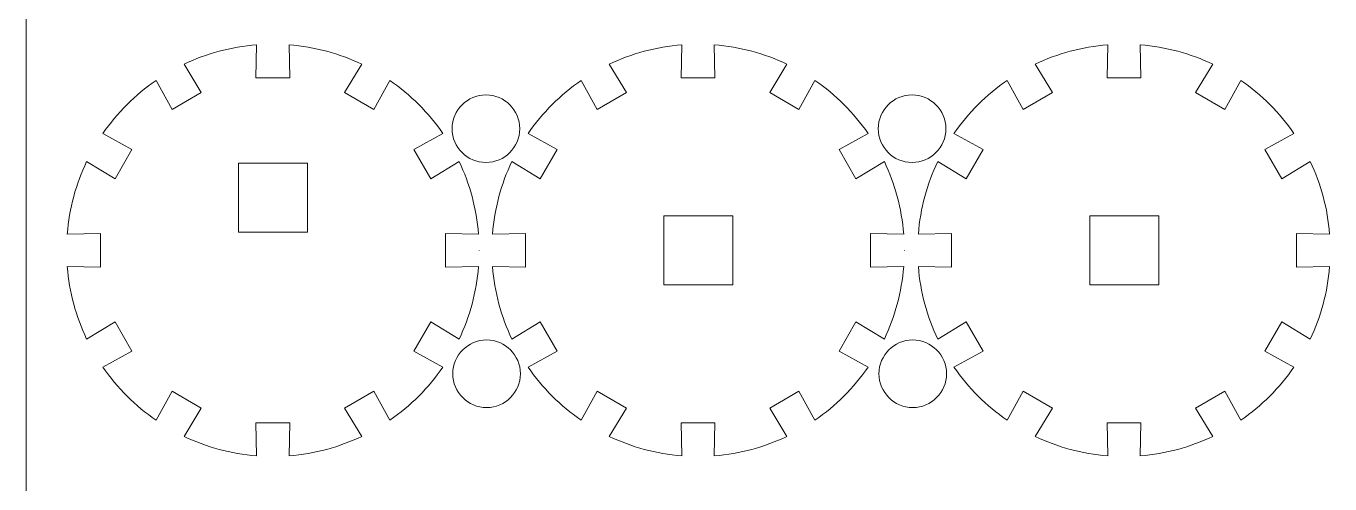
# Model space of a CAD drawing. Header units: centimetres. Extents: x -226 to -75, y 0 to 222.
# Drawn here: x -225.84 to -216.39, y 92.46 to 95.78 of the extents above; entities that cross this region are included whole.
import ezdxf

# ---------------------------------------------------------------- set-up
doc = ezdxf.new("R2010")
doc.units = ezdxf.units.CM
doc.header["$MEASUREMENT"] = 0
doc.layers.add('layer 1', color=7, linetype='Continuous')

msp = doc.modelspace()

# ---------------------------------------------------------------- linework, layer by layer
at = {"layer": 'layer 1', "color": 250, "lineweight": 20}
msp.add_lwpolyline([(-225.83724, 72.24642), (-175.83724, 72.24642), (-175.83724, 102.24642), (-225.83724, 102.24642), (-225.83724, 72.24642)], close=True, dxfattribs=at)
at = {"layer": 'layer 1', "color": 242, "lineweight": 9}
for points, knots in [([(-223.02781, 93.42148), (-223.02781, 93.42148), (-222.90529, 93.63364), (-222.90529, 93.63364), (-222.90529, 93.63364), (-222.90529, 93.63364), (-222.69941, 93.50904), (-222.69941, 93.50904), (-222.69941, 93.50904), (-222.62236, 93.67043), (-222.57375, 93.84785), (-222.55918, 94.03485), (-222.55918, 94.03485), (-222.55918, 94.03485), (-222.79914, 94.02995), (-222.79914, 94.02995), (-222.79914, 94.02995), (-222.79914, 94.02995), (-222.79914, 94.27495), (-222.79914, 94.27495), (-222.79914, 94.27495), (-222.79914, 94.27495), (-222.55918, 94.27001), (-222.55918, 94.27001), (-222.55918, 94.27001), (-222.57375, 94.45702), (-222.62232, 94.63443), (-222.69937, 94.79579), (-222.69937, 94.79579), (-222.69937, 94.79579), (-222.90532, 94.6713), (-222.90532, 94.6713), (-222.90532, 94.6713), (-222.90532, 94.6713), (-223.02784, 94.88342), (-223.02784, 94.88342), (-223.02784, 94.88342), (-223.02784, 94.88342), (-222.81727, 94.99928), (-222.81727, 94.99928), (-222.81727, 94.99928), (-222.92099, 95.14981), (-223.05151, 95.2803), (-223.20201, 95.38409), (-223.20201, 95.38409), (-223.20201, 95.38409), (-223.31797, 95.17351), (-223.31797, 95.17351), (-223.31797, 95.17351), (-223.31797, 95.17351), (-223.53013, 95.29603), (-223.53013, 95.29603), (-223.53013, 95.29603), (-223.53013, 95.29603), (-223.40549, 95.50199), (-223.40549, 95.50199), (-223.40549, 95.50199), (-223.56685, 95.579), (-223.7443, 95.62764), (-223.93127, 95.64225), (-223.93127, 95.64225), (-223.93127, 95.64225), (-223.92644, 95.40225), (-223.92644, 95.40225), (-223.92644, 95.40225), (-223.92644, 95.40225), (-224.17141, 95.40225), (-224.17141, 95.40225), (-224.17141, 95.40225), (-224.17141, 95.40225), (-224.1665, 95.64225), (-224.1665, 95.64225), (-224.1665, 95.64225), (-224.35351, 95.62764), (-224.53089, 95.57907), (-224.69228, 95.50199), (-224.69228, 95.50199), (-224.69228, 95.50199), (-224.56772, 95.2961), (-224.56772, 95.2961), (-224.56772, 95.2961), (-224.56772, 95.2961), (-224.77991, 95.17358), (-224.77991, 95.17358), (-224.77991, 95.17358), (-224.77991, 95.17358), (-224.89576, 95.38409), (-224.89576, 95.38409), (-224.89576, 95.38409), (-225.04629, 95.28037), (-225.17682, 95.14988), (-225.2805, 94.99935), (-225.2805, 94.99935), (-225.2805, 94.99935), (-225.07007, 94.88342), (-225.07007, 94.88342), (-225.07007, 94.88342), (-225.07007, 94.88342), (-225.19252, 94.6713), (-225.19252, 94.6713), (-225.19252, 94.6713), (-225.19252, 94.6713), (-225.39844, 94.79587), (-225.39844, 94.79587), (-225.39844, 94.79587), (-225.47552, 94.6345), (-225.52413, 94.45706), (-225.5387, 94.27009), (-225.5387, 94.27009), (-225.5387, 94.27009), (-225.29878, 94.27495), (-225.29878, 94.27495), (-225.29878, 94.27495), (-225.29878, 94.27495), (-225.29874, 94.02995), (-225.29874, 94.02995), (-225.29874, 94.02995), (-225.29874, 94.02995), (-225.5387, 94.03492), (-225.5387, 94.03492), (-225.5387, 94.03492), (-225.52413, 93.84792), (-225.47552, 93.6705), (-225.39844, 93.50911), (-225.39844, 93.50911), (-225.39844, 93.50911), (-225.19259, 93.63364), (-225.19259, 93.63364), (-225.19259, 93.63364), (-225.19259, 93.63364), (-225.07007, 93.42148), (-225.07007, 93.42148), (-225.07007, 93.42148), (-225.07007, 93.42148), (-225.28054, 93.30566), (-225.28054, 93.30566), (-225.28054, 93.30566), (-225.17686, 93.1551), (-225.04633, 93.02453), (-224.89576, 92.92085), (-224.89576, 92.92085), (-224.89576, 92.92085), (-224.77995, 93.13125), (-224.77995, 93.13125), (-224.77995, 93.13125), (-224.77995, 93.13125), (-224.56775, 93.00883), (-224.56775, 93.00883), (-224.56775, 93.00883), (-224.56775, 93.00883), (-224.69232, 92.80295), (-224.69232, 92.80295), (-224.69232, 92.80295), (-224.53092, 92.72591), (-224.35355, 92.67726), (-224.16654, 92.66272), (-224.16654, 92.66272), (-224.16654, 92.66272), (-224.17141, 92.90265), (-224.17141, 92.90265), (-224.17141, 92.90265), (-224.17141, 92.90265), (-223.92644, 92.90265), (-223.92644, 92.90265), (-223.92644, 92.90265), (-223.92644, 92.90265), (-223.93131, 92.66272), (-223.93131, 92.66272), (-223.93131, 92.66272), (-223.74437, 92.67726), (-223.56692, 92.72591), (-223.4056, 92.80295), (-223.4056, 92.80295), (-223.4056, 92.80295), (-223.53009, 93.00883), (-223.53009, 93.00883), (-223.53009, 93.00883), (-223.53009, 93.00883), (-223.31793, 93.13132), (-223.31793, 93.13132), (-223.31793, 93.13132), (-223.31793, 93.13132), (-223.20208, 92.92085), (-223.20208, 92.92085), (-223.20208, 92.92085), (-223.05158, 93.02453), (-222.92106, 93.1551), (-222.81734, 93.30559), (-222.81734, 93.30559), (-222.81734, 93.30559), (-223.02781, 93.42148), (-223.02781, 93.42148)], [0, 0, 0, 0, 0.0204082, 0.0204082, 0.0204082, 0.0204082, 0.0408163, 0.0408163, 0.0408163, 0.0408163, 0.0612245, 0.0612245, 0.0612245, 0.0612245, 0.0816327, 0.0816327, 0.0816327, 0.0816327, 0.1020408, 0.1020408, 0.1020408, 0.1020408, 0.122449, 0.122449, 0.122449, 0.122449, 0.1428571, 0.1428571, 0.1428571, 0.1428571, 0.1632653, 0.1632653, 0.1632653, 0.1632653, 0.1836735, 0.1836735, 0.1836735, 0.1836735, 0.2040816, 0.2040816, 0.2040816, 0.2040816, 0.2244898, 0.2244898, 0.2244898, 0.2244898, 0.244898, 0.244898, 0.244898, 0.244898, 0.2653061, 0.2653061, 0.2653061, 0.2653061, 0.2857143, 0.2857143, 0.2857143, 0.2857143, 0.3061224, 0.3061224, 0.3061224, 0.3061224, 0.3265306, 0.3265306, 0.3265306, 0.3265306, 0.3469388, 0.3469388, 0.3469388, 0.3469388, 0.3673469, 0.3673469, 0.3673469, 0.3673469, 0.3877551, 0.3877551, 0.3877551, 0.3877551, 0.4081633, 0.4081633, 0.4081633, 0.4081633, 0.4285714, 0.4285714, 0.4285714, 0.4285714, 0.4489796, 0.4489796, 0.4489796, 0.4489796, 0.4693878, 0.4693878, 0.4693878, 0.4693878, 0.4897959, 0.4897959, 0.4897959, 0.4897959, 0.5102041, 0.5102041, 0.5102041, 0.5102041, 0.5306122, 0.5306122, 0.5306122, 0.5306122, 0.5510204, 0.5510204, 0.5510204, 0.5510204, 0.5714286, 0.5714286, 0.5714286, 0.5714286, 0.5918367, 0.5918367, 0.5918367, 0.5918367, 0.6122449, 0.6122449, 0.6122449, 0.6122449, 0.6326531, 0.6326531, 0.6326531, 0.6326531, 0.6530612, 0.6530612, 0.6530612, 0.6530612, 0.6734694, 0.6734694, 0.6734694, 0.6734694, 0.6938776, 0.6938776, 0.6938776, 0.6938776, 0.7142857, 0.7142857, 0.7142857, 0.7142857, 0.7346939, 0.7346939, 0.7346939, 0.7346939, 0.755102, 0.755102, 0.755102, 0.755102, 0.7755102, 0.7755102, 0.7755102, 0.7755102, 0.7959184, 0.7959184, 0.7959184, 0.7959184, 0.8163265, 0.8163265, 0.8163265, 0.8163265, 0.8367347, 0.8367347, 0.8367347, 0.8367347, 0.8571429, 0.8571429, 0.8571429, 0.8571429, 0.877551, 0.877551, 0.877551, 0.877551, 0.8979592, 0.8979592, 0.8979592, 0.8979592, 0.9183673, 0.9183673, 0.9183673, 0.9183673, 0.9387755, 0.9387755, 0.9387755, 0.9387755, 0.9591837, 0.9591837, 0.9591837, 0.9591837, 1, 1, 1, 1]), ([(-219.94706, 93.42148), (-219.94706, 93.42148), (-219.82455, 93.63364), (-219.82455, 93.63364), (-219.82455, 93.63364), (-219.82455, 93.63364), (-219.61866, 93.50904), (-219.61866, 93.50904), (-219.61866, 93.50904), (-219.54162, 93.67043), (-219.493, 93.84785), (-219.47843, 94.03485), (-219.47843, 94.03485), (-219.47843, 94.03485), (-219.71839, 94.02995), (-219.71839, 94.02995), (-219.71839, 94.02995), (-219.71839, 94.02995), (-219.71839, 94.27495), (-219.71839, 94.27495), (-219.71839, 94.27495), (-219.71839, 94.27495), (-219.47843, 94.27001), (-219.47843, 94.27001), (-219.47843, 94.27001), (-219.493, 94.45702), (-219.54158, 94.63443), (-219.61863, 94.79579), (-219.61863, 94.79579), (-219.61863, 94.79579), (-219.82458, 94.6713), (-219.82458, 94.6713), (-219.82458, 94.6713), (-219.82458, 94.6713), (-219.9471, 94.88342), (-219.9471, 94.88342), (-219.9471, 94.88342), (-219.9471, 94.88342), (-219.73653, 94.99928), (-219.73653, 94.99928), (-219.73653, 94.99928), (-219.84024, 95.14981), (-219.97077, 95.2803), (-220.12127, 95.38409), (-220.12127, 95.38409), (-220.12127, 95.38409), (-220.23722, 95.17351), (-220.23722, 95.17351), (-220.23722, 95.17351), (-220.23722, 95.17351), (-220.44939, 95.29603), (-220.44939, 95.29603), (-220.44939, 95.29603), (-220.44939, 95.29603), (-220.32475, 95.50199), (-220.32475, 95.50199), (-220.32475, 95.50199), (-220.48611, 95.579), (-220.66356, 95.62764), (-220.85053, 95.64225), (-220.85053, 95.64225), (-220.85053, 95.64225), (-220.8457, 95.40225), (-220.8457, 95.40225), (-220.8457, 95.40225), (-220.8457, 95.40225), (-221.09066, 95.40225), (-221.09066, 95.40225), (-221.09066, 95.40225), (-221.09066, 95.40225), (-221.08576, 95.64225), (-221.08576, 95.64225), (-221.08576, 95.64225), (-221.27277, 95.62764), (-221.45015, 95.57907), (-221.61154, 95.50199), (-221.61154, 95.50199), (-221.61154, 95.50199), (-221.48698, 95.2961), (-221.48698, 95.2961), (-221.48698, 95.2961), (-221.48698, 95.2961), (-221.69917, 95.17358), (-221.69917, 95.17358), (-221.69917, 95.17358), (-221.69917, 95.17358), (-221.81502, 95.38409), (-221.81502, 95.38409), (-221.81502, 95.38409), (-221.96555, 95.28037), (-222.09608, 95.14988), (-222.19976, 94.99935), (-222.19976, 94.99935), (-222.19976, 94.99935), (-221.98933, 94.88342), (-221.98933, 94.88342), (-221.98933, 94.88342), (-221.98933, 94.88342), (-222.11178, 94.6713), (-222.11178, 94.6713), (-222.11178, 94.6713), (-222.11178, 94.6713), (-222.3177, 94.79587), (-222.3177, 94.79587), (-222.3177, 94.79587), (-222.39478, 94.6345), (-222.44339, 94.45706), (-222.45796, 94.27009), (-222.45796, 94.27009), (-222.45796, 94.27009), (-222.21804, 94.27495), (-222.21804, 94.27495), (-222.21804, 94.27495), (-222.21804, 94.27495), (-222.218, 94.02995), (-222.218, 94.02995), (-222.218, 94.02995), (-222.218, 94.02995), (-222.45796, 94.03492), (-222.45796, 94.03492), (-222.45796, 94.03492), (-222.44339, 93.84792), (-222.39478, 93.6705), (-222.3177, 93.50911), (-222.3177, 93.50911), (-222.3177, 93.50911), (-222.11185, 93.63364), (-222.11185, 93.63364), (-222.11185, 93.63364), (-222.11185, 93.63364), (-221.98933, 93.42148), (-221.98933, 93.42148), (-221.98933, 93.42148), (-221.98933, 93.42148), (-222.1998, 93.30566), (-222.1998, 93.30566), (-222.1998, 93.30566), (-222.09612, 93.1551), (-221.96559, 93.02453), (-221.81502, 92.92085), (-221.81502, 92.92085), (-221.81502, 92.92085), (-221.69921, 93.13125), (-221.69921, 93.13125), (-221.69921, 93.13125), (-221.69921, 93.13125), (-221.48701, 93.00883), (-221.48701, 93.00883), (-221.48701, 93.00883), (-221.48701, 93.00883), (-221.61158, 92.80295), (-221.61158, 92.80295), (-221.61158, 92.80295), (-221.45018, 92.72591), (-221.2728, 92.67726), (-221.0858, 92.66272), (-221.0858, 92.66272), (-221.0858, 92.66272), (-221.09066, 92.90265), (-221.09066, 92.90265), (-221.09066, 92.90265), (-221.09066, 92.90265), (-220.8457, 92.90265), (-220.8457, 92.90265), (-220.8457, 92.90265), (-220.8457, 92.90265), (-220.85056, 92.66272), (-220.85056, 92.66272), (-220.85056, 92.66272), (-220.66363, 92.67726), (-220.48618, 92.72591), (-220.32485, 92.80295), (-220.32485, 92.80295), (-220.32485, 92.80295), (-220.44935, 93.00883), (-220.44935, 93.00883), (-220.44935, 93.00883), (-220.44935, 93.00883), (-220.23719, 93.13132), (-220.23719, 93.13132), (-220.23719, 93.13132), (-220.23719, 93.13132), (-220.12134, 92.92085), (-220.12134, 92.92085), (-220.12134, 92.92085), (-219.97084, 93.02453), (-219.84031, 93.1551), (-219.7366, 93.30559), (-219.7366, 93.30559), (-219.7366, 93.30559), (-219.94706, 93.42148), (-219.94706, 93.42148)], [0, 0, 0, 0, 0.0204082, 0.0204082, 0.0204082, 0.0204082, 0.0408163, 0.0408163, 0.0408163, 0.0408163, 0.0612245, 0.0612245, 0.0612245, 0.0612245, 0.0816327, 0.0816327, 0.0816327, 0.0816327, 0.1020408, 0.1020408, 0.1020408, 0.1020408, 0.122449, 0.122449, 0.122449, 0.122449, 0.1428571, 0.1428571, 0.1428571, 0.1428571, 0.1632653, 0.1632653, 0.1632653, 0.1632653, 0.1836735, 0.1836735, 0.1836735, 0.1836735, 0.2040816, 0.2040816, 0.2040816, 0.2040816, 0.2244898, 0.2244898, 0.2244898, 0.2244898, 0.244898, 0.244898, 0.244898, 0.244898, 0.2653061, 0.2653061, 0.2653061, 0.2653061, 0.2857143, 0.2857143, 0.2857143, 0.2857143, 0.3061224, 0.3061224, 0.3061224, 0.3061224, 0.3265306, 0.3265306, 0.3265306, 0.3265306, 0.3469388, 0.3469388, 0.3469388, 0.3469388, 0.3673469, 0.3673469, 0.3673469, 0.3673469, 0.3877551, 0.3877551, 0.3877551, 0.3877551, 0.4081633, 0.4081633, 0.4081633, 0.4081633, 0.4285714, 0.4285714, 0.4285714, 0.4285714, 0.4489796, 0.4489796, 0.4489796, 0.4489796, 0.4693878, 0.4693878, 0.4693878, 0.4693878, 0.4897959, 0.4897959, 0.4897959, 0.4897959, 0.5102041, 0.5102041, 0.5102041, 0.5102041, 0.5306122, 0.5306122, 0.5306122, 0.5306122, 0.5510204, 0.5510204, 0.5510204, 0.5510204, 0.5714286, 0.5714286, 0.5714286, 0.5714286, 0.5918367, 0.5918367, 0.5918367, 0.5918367, 0.6122449, 0.6122449, 0.6122449, 0.6122449, 0.6326531, 0.6326531, 0.6326531, 0.6326531, 0.6530612, 0.6530612, 0.6530612, 0.6530612, 0.6734694, 0.6734694, 0.6734694, 0.6734694, 0.6938776, 0.6938776, 0.6938776, 0.6938776, 0.7142857, 0.7142857, 0.7142857, 0.7142857, 0.7346939, 0.7346939, 0.7346939, 0.7346939, 0.755102, 0.755102, 0.755102, 0.755102, 0.7755102, 0.7755102, 0.7755102, 0.7755102, 0.7959184, 0.7959184, 0.7959184, 0.7959184, 0.8163265, 0.8163265, 0.8163265, 0.8163265, 0.8367347, 0.8367347, 0.8367347, 0.8367347, 0.8571429, 0.8571429, 0.8571429, 0.8571429, 0.877551, 0.877551, 0.877551, 0.877551, 0.8979592, 0.8979592, 0.8979592, 0.8979592, 0.9183673, 0.9183673, 0.9183673, 0.9183673, 0.9387755, 0.9387755, 0.9387755, 0.9387755, 0.9591837, 0.9591837, 0.9591837, 0.9591837, 1, 1, 1, 1]), ([(-216.86136, 93.42148), (-216.86136, 93.42148), (-216.73884, 93.63364), (-216.73884, 93.63364), (-216.73884, 93.63364), (-216.73884, 93.63364), (-216.53296, 93.50904), (-216.53296, 93.50904), (-216.53296, 93.50904), (-216.45591, 93.67043), (-216.4073, 93.84785), (-216.39273, 94.03485), (-216.39273, 94.03485), (-216.39273, 94.03485), (-216.63269, 94.02995), (-216.63269, 94.02995), (-216.63269, 94.02995), (-216.63269, 94.02995), (-216.63269, 94.27495), (-216.63269, 94.27495), (-216.63269, 94.27495), (-216.63269, 94.27495), (-216.39273, 94.27001), (-216.39273, 94.27001), (-216.39273, 94.27001), (-216.4073, 94.45702), (-216.45588, 94.63443), (-216.53292, 94.79579), (-216.53292, 94.79579), (-216.53292, 94.79579), (-216.73888, 94.6713), (-216.73888, 94.6713), (-216.73888, 94.6713), (-216.73888, 94.6713), (-216.8614, 94.88342), (-216.8614, 94.88342), (-216.8614, 94.88342), (-216.8614, 94.88342), (-216.65082, 94.99928), (-216.65082, 94.99928), (-216.65082, 94.99928), (-216.75454, 95.14981), (-216.88507, 95.2803), (-217.03556, 95.38409), (-217.03556, 95.38409), (-217.03556, 95.38409), (-217.15152, 95.17351), (-217.15152, 95.17351), (-217.15152, 95.17351), (-217.15152, 95.17351), (-217.36368, 95.29603), (-217.36368, 95.29603), (-217.36368, 95.29603), (-217.36368, 95.29603), (-217.23904, 95.50199), (-217.23904, 95.50199), (-217.23904, 95.50199), (-217.4004, 95.579), (-217.57785, 95.62764), (-217.76482, 95.64225), (-217.76482, 95.64225), (-217.76482, 95.64225), (-217.75999, 95.40225), (-217.75999, 95.40225), (-217.75999, 95.40225), (-217.75999, 95.40225), (-218.00496, 95.40225), (-218.00496, 95.40225), (-218.00496, 95.40225), (-218.00496, 95.40225), (-218.00006, 95.64225), (-218.00006, 95.64225), (-218.00006, 95.64225), (-218.18706, 95.62764), (-218.36444, 95.57907), (-218.52584, 95.50199), (-218.52584, 95.50199), (-218.52584, 95.50199), (-218.40127, 95.2961), (-218.40127, 95.2961), (-218.40127, 95.2961), (-218.40127, 95.2961), (-218.61347, 95.17358), (-218.61347, 95.17358), (-218.61347, 95.17358), (-218.61347, 95.17358), (-218.72932, 95.38409), (-218.72932, 95.38409), (-218.72932, 95.38409), (-218.87985, 95.28037), (-219.01038, 95.14988), (-219.11406, 94.99935), (-219.11406, 94.99935), (-219.11406, 94.99935), (-218.90363, 94.88342), (-218.90363, 94.88342), (-218.90363, 94.88342), (-218.90363, 94.88342), (-219.02608, 94.6713), (-219.02608, 94.6713), (-219.02608, 94.6713), (-219.02608, 94.6713), (-219.23199, 94.79587), (-219.23199, 94.79587), (-219.23199, 94.79587), (-219.30907, 94.6345), (-219.35769, 94.45706), (-219.37226, 94.27009), (-219.37226, 94.27009), (-219.37226, 94.27009), (-219.13233, 94.27495), (-219.13233, 94.27495), (-219.13233, 94.27495), (-219.13233, 94.27495), (-219.1323, 94.02995), (-219.1323, 94.02995), (-219.1323, 94.02995), (-219.1323, 94.02995), (-219.37226, 94.03492), (-219.37226, 94.03492), (-219.37226, 94.03492), (-219.35769, 93.84792), (-219.30907, 93.6705), (-219.23199, 93.50911), (-219.23199, 93.50911), (-219.23199, 93.50911), (-219.02615, 93.63364), (-219.02615, 93.63364), (-219.02615, 93.63364), (-219.02615, 93.63364), (-218.90363, 93.42148), (-218.90363, 93.42148), (-218.90363, 93.42148), (-218.90363, 93.42148), (-219.11409, 93.30566), (-219.11409, 93.30566), (-219.11409, 93.30566), (-219.01041, 93.1551), (-218.87988, 93.02453), (-218.72932, 92.92085), (-218.72932, 92.92085), (-218.72932, 92.92085), (-218.6135, 93.13125), (-218.6135, 93.13125), (-218.6135, 93.13125), (-218.6135, 93.13125), (-218.40131, 93.00883), (-218.40131, 93.00883), (-218.40131, 93.00883), (-218.40131, 93.00883), (-218.52587, 92.80295), (-218.52587, 92.80295), (-218.52587, 92.80295), (-218.36448, 92.72591), (-218.1871, 92.67726), (-218.00009, 92.66272), (-218.00009, 92.66272), (-218.00009, 92.66272), (-218.00496, 92.90265), (-218.00496, 92.90265), (-218.00496, 92.90265), (-218.00496, 92.90265), (-217.75999, 92.90265), (-217.75999, 92.90265), (-217.75999, 92.90265), (-217.75999, 92.90265), (-217.76486, 92.66272), (-217.76486, 92.66272), (-217.76486, 92.66272), (-217.57792, 92.67726), (-217.40048, 92.72591), (-217.23915, 92.80295), (-217.23915, 92.80295), (-217.23915, 92.80295), (-217.36365, 93.00883), (-217.36365, 93.00883), (-217.36365, 93.00883), (-217.36365, 93.00883), (-217.15148, 93.13132), (-217.15148, 93.13132), (-217.15148, 93.13132), (-217.15148, 93.13132), (-217.03563, 92.92085), (-217.03563, 92.92085), (-217.03563, 92.92085), (-216.88514, 93.02453), (-216.75461, 93.1551), (-216.65089, 93.30559), (-216.65089, 93.30559), (-216.65089, 93.30559), (-216.86136, 93.42148), (-216.86136, 93.42148)], [0, 0, 0, 0, 0.0204082, 0.0204082, 0.0204082, 0.0204082, 0.0408163, 0.0408163, 0.0408163, 0.0408163, 0.0612245, 0.0612245, 0.0612245, 0.0612245, 0.0816327, 0.0816327, 0.0816327, 0.0816327, 0.1020408, 0.1020408, 0.1020408, 0.1020408, 0.122449, 0.122449, 0.122449, 0.122449, 0.1428571, 0.1428571, 0.1428571, 0.1428571, 0.1632653, 0.1632653, 0.1632653, 0.1632653, 0.1836735, 0.1836735, 0.1836735, 0.1836735, 0.2040816, 0.2040816, 0.2040816, 0.2040816, 0.2244898, 0.2244898, 0.2244898, 0.2244898, 0.244898, 0.244898, 0.244898, 0.244898, 0.2653061, 0.2653061, 0.2653061, 0.2653061, 0.2857143, 0.2857143, 0.2857143, 0.2857143, 0.3061224, 0.3061224, 0.3061224, 0.3061224, 0.3265306, 0.3265306, 0.3265306, 0.3265306, 0.3469388, 0.3469388, 0.3469388, 0.3469388, 0.3673469, 0.3673469, 0.3673469, 0.3673469, 0.3877551, 0.3877551, 0.3877551, 0.3877551, 0.4081633, 0.4081633, 0.4081633, 0.4081633, 0.4285714, 0.4285714, 0.4285714, 0.4285714, 0.4489796, 0.4489796, 0.4489796, 0.4489796, 0.4693878, 0.4693878, 0.4693878, 0.4693878, 0.4897959, 0.4897959, 0.4897959, 0.4897959, 0.5102041, 0.5102041, 0.5102041, 0.5102041, 0.5306122, 0.5306122, 0.5306122, 0.5306122, 0.5510204, 0.5510204, 0.5510204, 0.5510204, 0.5714286, 0.5714286, 0.5714286, 0.5714286, 0.5918367, 0.5918367, 0.5918367, 0.5918367, 0.6122449, 0.6122449, 0.6122449, 0.6122449, 0.6326531, 0.6326531, 0.6326531, 0.6326531, 0.6530612, 0.6530612, 0.6530612, 0.6530612, 0.6734694, 0.6734694, 0.6734694, 0.6734694, 0.6938776, 0.6938776, 0.6938776, 0.6938776, 0.7142857, 0.7142857, 0.7142857, 0.7142857, 0.7346939, 0.7346939, 0.7346939, 0.7346939, 0.755102, 0.755102, 0.755102, 0.755102, 0.7755102, 0.7755102, 0.7755102, 0.7755102, 0.7959184, 0.7959184, 0.7959184, 0.7959184, 0.8163265, 0.8163265, 0.8163265, 0.8163265, 0.8367347, 0.8367347, 0.8367347, 0.8367347, 0.8571429, 0.8571429, 0.8571429, 0.8571429, 0.877551, 0.877551, 0.877551, 0.877551, 0.8979592, 0.8979592, 0.8979592, 0.8979592, 0.9183673, 0.9183673, 0.9183673, 0.9183673, 0.9387755, 0.9387755, 0.9387755, 0.9387755, 0.9591837, 0.9591837, 0.9591837, 0.9591837, 1, 1, 1, 1]), ([(-222.50546, 94.78911), (-222.64058, 94.78911), (-222.75047, 94.89907), (-222.75047, 95.03412), (-222.75047, 95.03412), (-222.75047, 95.16923), (-222.64058, 95.27916), (-222.50546, 95.27916), (-222.50546, 95.27916), (-222.37038, 95.27916), (-222.26049, 95.16923), (-222.26049, 95.03412), (-222.26049, 95.03412), (-222.26049, 94.89907), (-222.37038, 94.78911), (-222.50546, 94.78911)], [0, 0, 0, 0, 0.2, 0.2, 0.2, 0.2, 0.4, 0.4, 0.4, 0.4, 0.6, 0.6, 0.6, 0.6, 1, 1, 1, 1]), ([(-219.41755, 94.78911), (-219.55263, 94.78911), (-219.66256, 94.89907), (-219.66256, 95.03412), (-219.66256, 95.03412), (-219.66256, 95.16923), (-219.55263, 95.27916), (-219.41755, 95.27916), (-219.41755, 95.27916), (-219.28247, 95.27916), (-219.17255, 95.16923), (-219.17255, 95.03412), (-219.17255, 95.03412), (-219.17255, 94.89907), (-219.28247, 94.78911), (-219.41755, 94.78911)], [0, 0, 0, 0, 0.2, 0.2, 0.2, 0.2, 0.4, 0.4, 0.4, 0.4, 0.6, 0.6, 0.6, 0.6, 1, 1, 1, 1]), ([(-222.55414, 94.15177), (-222.55414, 94.15177), (-222.55414, 94.15248), (-222.55414, 94.15248), (-222.55414, 94.15248), (-222.55414, 94.15248), (-222.55414, 94.15315), (-222.55414, 94.15315), (-222.55414, 94.15315), (-222.55414, 94.15315), (-222.55414, 94.15177), (-222.55414, 94.15177)], [0, 0, 0, 0, 0.25, 0.25, 0.25, 0.25, 0.5, 0.5, 0.5, 0.5, 1, 1, 1, 1]), ([(-219.4734, 94.15177), (-219.4734, 94.15177), (-219.4734, 94.15248), (-219.4734, 94.15248), (-219.4734, 94.15248), (-219.4734, 94.15248), (-219.4734, 94.15315), (-219.4734, 94.15315), (-219.4734, 94.15315), (-219.4734, 94.15315), (-219.4734, 94.15177), (-219.4734, 94.15177)], [0, 0, 0, 0, 0.25, 0.25, 0.25, 0.25, 0.5, 0.5, 0.5, 0.5, 1, 1, 1, 1]), ([(-222.50077, 93.01227), (-222.63585, 93.01227), (-222.74574, 93.12223), (-222.74574, 93.25734), (-222.74574, 93.25734), (-222.74574, 93.39239), (-222.63585, 93.50231), (-222.50077, 93.50231), (-222.50077, 93.50231), (-222.36566, 93.50231), (-222.25577, 93.39239), (-222.25577, 93.25734), (-222.25577, 93.25734), (-222.25577, 93.12223), (-222.36566, 93.01227), (-222.50077, 93.01227)], [0, 0, 0, 0, 0.2, 0.2, 0.2, 0.2, 0.4, 0.4, 0.4, 0.4, 0.6, 0.6, 0.6, 0.6, 1, 1, 1, 1]), ([(-219.41283, 93.01227), (-219.54791, 93.01227), (-219.65784, 93.12223), (-219.65784, 93.25734), (-219.65784, 93.25734), (-219.65784, 93.39239), (-219.54791, 93.50231), (-219.41283, 93.50231), (-219.41283, 93.50231), (-219.27775, 93.50231), (-219.16783, 93.39239), (-219.16783, 93.25734), (-219.16783, 93.25734), (-219.16783, 93.12223), (-219.27775, 93.01227), (-219.41283, 93.01227)], [0, 0, 0, 0, 0.2, 0.2, 0.2, 0.2, 0.4, 0.4, 0.4, 0.4, 0.6, 0.6, 0.6, 0.6, 1, 1, 1, 1])]:
    msp.add_open_spline(points, degree=3, knots=knots, dxfattribs=at)
for points in [[(-223.79892, 94.78457), (-223.79892, 94.78457), (-224.29891, 94.78457), (-224.29891, 94.78457)], [(-224.29891, 94.78457), (-224.29891, 94.78457), (-224.29891, 94.28454), (-224.29891, 94.28454)], [(-223.79892, 94.28454), (-223.79892, 94.28454), (-223.79892, 94.78457), (-223.79892, 94.78457)], [(-221.21569, 93.90248), (-221.21569, 93.90248), (-221.21569, 94.40251), (-221.21569, 94.40251)], [(-221.21569, 94.4025), (-221.21569, 94.4025), (-220.71566, 94.4025), (-220.71566, 94.4025)], [(-220.71567, 94.4025), (-220.71567, 94.4025), (-220.71567, 93.90248), (-220.71567, 93.90248)], [(-218.12995, 93.90248), (-218.12995, 93.90248), (-218.12995, 94.40251), (-218.12995, 94.40251)], [(-218.12995, 94.4025), (-218.12995, 94.4025), (-217.62996, 94.4025), (-217.62996, 94.4025)], [(-217.62996, 94.4025), (-217.62996, 94.4025), (-217.62996, 93.90248), (-217.62996, 93.90248)], [(-224.29891, 94.28454), (-224.29891, 94.28454), (-223.79891, 94.28454), (-223.79891, 94.28454)], [(-220.71567, 93.90248), (-220.71567, 93.90248), (-221.21569, 93.90248), (-221.21569, 93.90248)], [(-217.62996, 93.90248), (-217.62996, 93.90248), (-218.12995, 93.90248), (-218.12995, 93.90248)]]:
    msp.add_open_spline(points, degree=3, dxfattribs=at)

doc.saveas('drawing.dxf')
